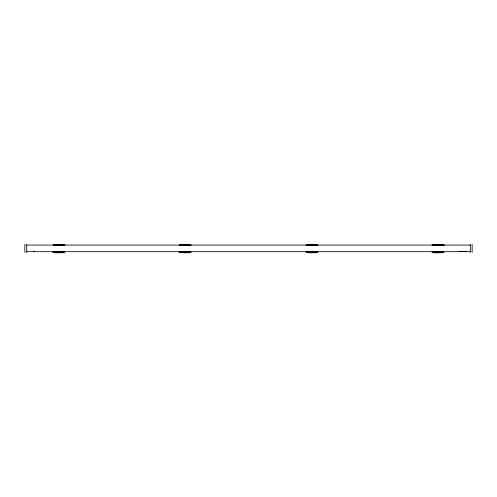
<?xml version="1.0" encoding="UTF-8"?>
<svg xmlns="http://www.w3.org/2000/svg" width="497" height="497" viewBox="0 0 497 497"><rect width="100%" height="100%" fill="white"/><g stroke="black" fill="none" stroke-linecap="round" stroke-linejoin="round"><path stroke-width="0.75" d="M58.261 244.909L58.273 244.437L59.715 244.437L59.746 244.903M184.418 244.909L184.43 244.437L185.872 244.437L185.903 244.903M311.277 244.909L311.29 244.443L312.737 244.437L312.75 244.909M437.441 244.909L437.453 244.443L438.894 244.437L441.908 244.443L441.988 244.909M57.801 244.903L57.82 244.437M60 252.712L60.019 252.24M183.958 244.903L183.977 244.437M186.158 252.712L186.176 252.24M310.824 244.909L310.842 244.437M313.023 252.712L313.042 252.246M436.981 244.909L437 244.437M439.18 252.712L439.199 252.246M56.956 244.903L56.987 244.437M60.833 252.712L60.864 252.24M183.113 244.903L183.144 244.437M186.99 252.712L187.021 252.24M309.979 244.909L310.01 244.437M313.855 252.712L313.887 252.246M436.136 244.909L436.167 244.437M440.013 252.712L440.044 252.246M56.086 244.909L56.142 244.437M61.678 252.706L61.734 252.24M182.244 244.909L182.3 244.437M187.835 252.706L187.891 252.24M309.109 244.909L309.165 244.443M314.7 252.712L314.756 252.24M435.266 244.909L435.322 244.443M440.858 252.712L440.914 252.24M62.591 252.712L62.653 252.24L62.634 252.712M181.324 244.903L181.386 244.437M188.81 252.24L188.748 252.712L188.866 252.24M308.19 244.909L308.252 244.437L308.134 244.909M315.614 252.712L315.676 252.246M434.409 244.437L434.347 244.909L434.366 244.437M55.03 244.903L55.099 244.437M62.721 252.712L62.79 252.24L62.734 252.706L55.092 252.712L55.012 252.24L57 252.24L57.037 252.706L55.092 252.712M181.256 244.437L181.194 244.903L181.25 244.437L188.891 244.437L188.966 244.909M188.879 252.712L188.947 252.24L188.891 252.706L181.25 252.712L181.169 252.24M308.121 244.437L308.053 244.909L308.109 244.443L315.75 244.443L315.831 244.909M315.744 252.712L315.806 252.246L315.75 252.712L308.109 252.712L308.034 252.246L310.016 252.24L310.053 252.712M434.279 244.437L434.21 244.909L434.266 244.443L441.28 244.437L441.348 244.909M441.901 252.712L441.97 252.246M181.275 244.903L181.343 244.437M315.657 252.712L315.725 252.246M55.012 244.909L55.092 244.437L62.728 244.437L62.808 244.909M441.988 252.24L441.908 252.712L434.9 252.712L434.832 252.246M53.011 245.033L64.939 245.257L64.939 244.909L53.185 244.909M317.832 252.116L305.903 251.892L305.903 252.24L317.658 252.24M443.989 252.116L432.061 251.892L432.061 252.24L443.815 252.24M58.093 252.24L58.106 252.712L58.074 252.24L59.559 252.24L59.547 252.706L58.106 252.712L58.068 252.24L55.012 252.24M437.285 252.712L437.273 252.246L437.279 252.712L438.727 252.712L438.739 252.24L437.273 252.246L437.273 252.712L434.272 252.712L434.192 252.246L436.173 252.24L436.217 252.712L434.272 252.712M62.728 244.437L60.783 244.437L60.827 244.909M441.908 244.443L439.963 244.443L440 244.909M317.658 244.909L305.903 244.909L305.903 245.257L317.956 245.257L317.658 244.909L317.956 245.257M443.815 244.909L432.061 244.909L432.061 245.257L444.113 245.257L443.815 244.909L444.113 245.257M26.72 245.071L470.28 245.071M33.715 251.283L34.684 251.283M466.789 251.358L458.601 251.358M26.72 251.681L470.28 251.681M52.887 251.892L64.939 251.892L64.939 252.24L53.185 252.246L52.887 251.892L53.185 252.24M179.044 251.892L191.096 251.892L191.096 252.24L179.342 252.246L179.044 251.892L179.342 252.24M315.123 244.437L315.191 244.909M308.674 252.246L308.743 252.712M188.257 244.437L188.326 244.903M181.809 252.24L181.877 252.712M62.1 244.437L62.168 244.903M55.652 252.24L55.72 252.712M440.789 244.437L440.851 244.909M435.329 252.246L435.391 252.712M314.632 244.437L314.694 244.909M309.171 252.246L309.233 252.712M187.767 244.437L187.829 244.903M182.306 252.24L182.368 252.712M61.609 244.437L61.671 244.903M56.149 252.24L56.211 252.712M313.806 244.443L313.843 244.909M186.947 244.437L186.984 244.909M183.157 252.24L183.194 252.706M439.472 244.437L439.51 244.909M436.67 252.246L436.708 252.712M313.315 244.437L313.352 244.909M310.513 252.246L310.55 252.712M186.45 244.437L186.487 244.903M183.648 252.24L183.685 252.712M60.292 244.437L60.33 244.903M57.49 252.24L57.528 252.712M438.981 244.437L439.013 244.909M437.167 252.246L437.198 252.712M312.824 244.437L312.855 244.909M311.01 252.246L311.041 252.712M185.959 244.437L185.99 244.903M184.145 252.24L184.176 252.712M59.802 244.437L59.833 244.903M57.987 252.24L58.019 252.712M438.901 244.437L438.926 244.909M438.646 244.437L438.658 244.909M437.522 252.246L437.534 252.712M312.489 244.437L312.501 244.909M311.358 252.246L311.377 252.712M185.623 244.437L185.642 244.903M184.499 252.24L184.511 252.712M59.466 244.437L59.478 244.903M58.342 252.24L58.354 252.712M472.15 244.288L472.15 252.464M470.28 244.288L470.28 252.464M26.72 244.288L26.72 252.464M24.85 244.288L24.85 252.464M185.723 252.24L185.71 252.706L184.263 252.712L184.225 252.24L184.257 252.712L184.25 252.24L185.723 252.24M312.582 252.24L312.57 252.712L311.128 252.712L311.091 252.246L312.582 252.24M55.229 244.437L55.167 244.903L55.186 244.437M441.833 252.246L441.771 252.712L441.883 252.246M179.168 245.033L191.096 245.257L191.096 244.909L179.168 245.033M311.122 252.712L311.097 252.246L311.128 252.712"/></g></svg>
